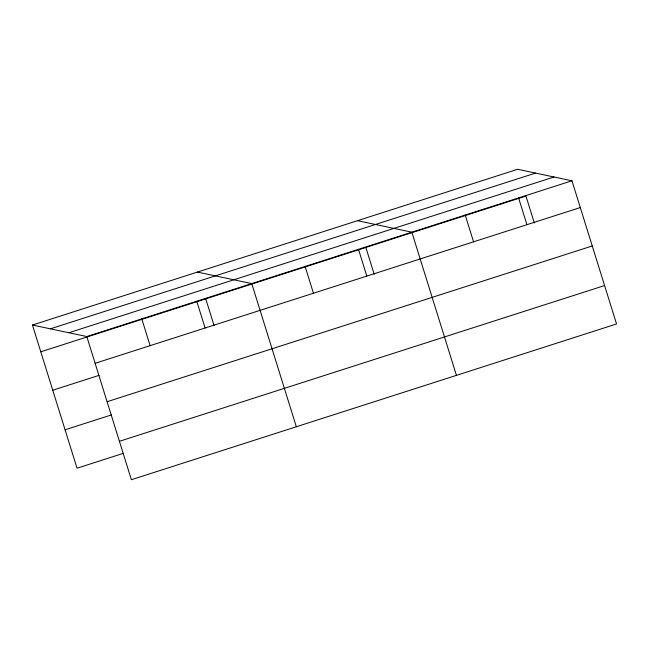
<?xml version="1.0" encoding="UTF-8"?>
<svg xmlns="http://www.w3.org/2000/svg" width="649" height="649" viewBox="0 0 649 649"><rect width="100%" height="100%" fill="white"/><g stroke="black" fill="none" stroke-linecap="round" stroke-linejoin="round"><path stroke-width="0.97" d="M32.45 325.035L517.618 169.292L571.956 180.787L616.55 323.965L131.382 479.708L86.788 336.539L32.45 325.035L77.044 468.213L123.351 453.343M50.379 328.832L535.547 173.08M68.859 332.742L554.027 176.99M86.788 336.539L571.956 180.787M40.79 351.807L525.958 196.063L534.33 222.948M95.127 363.31L580.295 207.558M52.756 390.219L99.054 375.357M107.093 401.723L592.261 245.971M65.078 429.8L111.385 414.93M119.416 441.296L604.584 285.552M357.51 220.684L411.847 232.188L456.442 375.357M197.41 272.085L251.747 283.581L296.342 426.758M518.592 197.921L526.923 224.692M465.219 215.054L473.559 241.826M365.849 247.456L374.23 274.349M358.483 249.321L366.823 276.093M305.111 266.455L313.451 293.226M205.749 298.856L214.121 325.741M196.761 301.233L205.1 328.005M141.774 318.886L150.114 345.657"/></g></svg>
